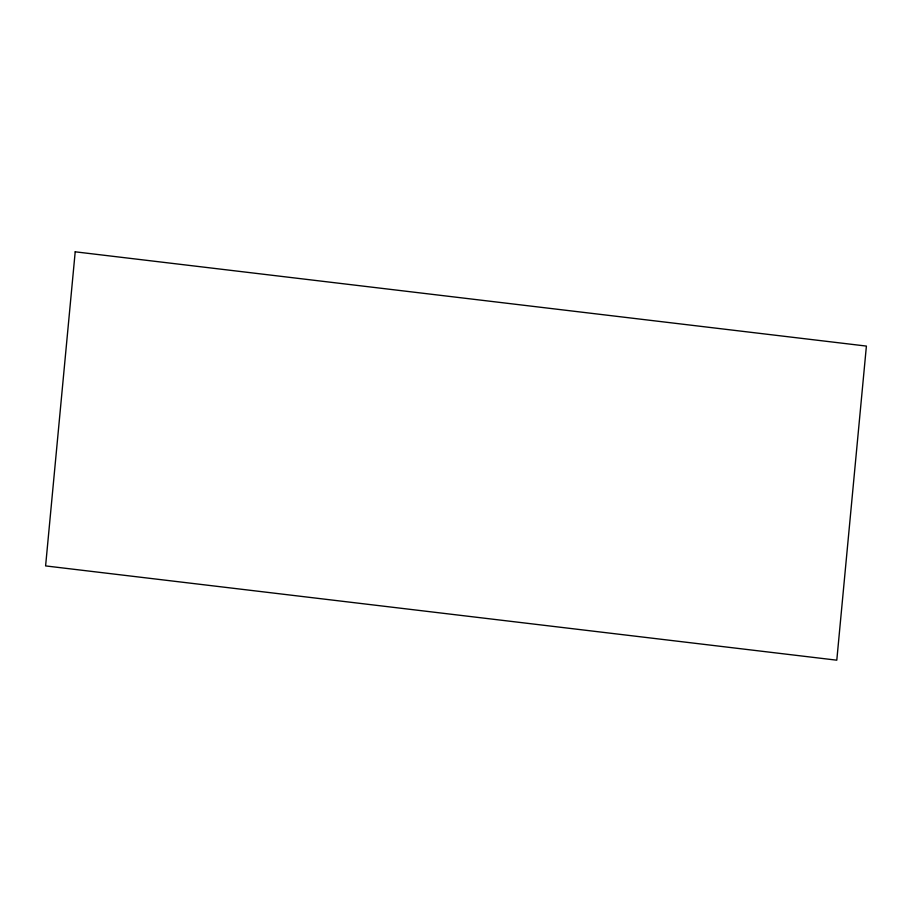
<?xml version="1.0" encoding="UTF-8"?>
<svg xmlns="http://www.w3.org/2000/svg" width="912" height="912" viewBox="0 0 912 912"><rect width="100%" height="100%" fill="white"/><g stroke="black" fill="none" stroke-linecap="round" stroke-linejoin="round"><path stroke-width="1.37" d="M75.206 251.815L45.6 565.919L836.794 660.185L866.4 346.081L75.206 251.815"/></g></svg>
